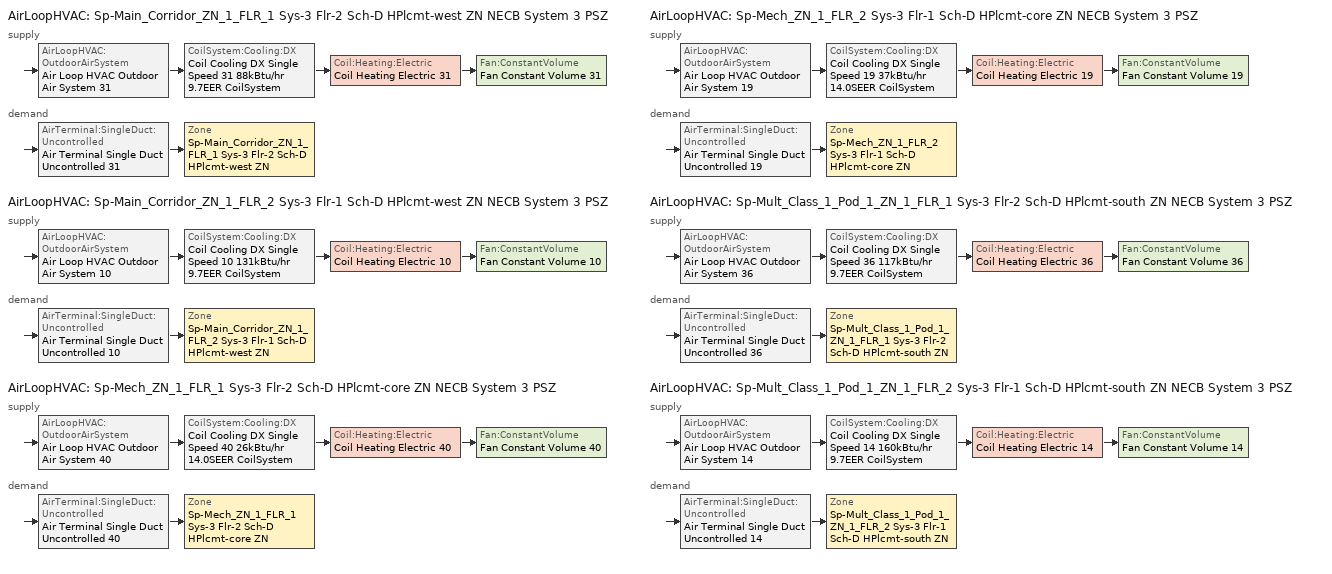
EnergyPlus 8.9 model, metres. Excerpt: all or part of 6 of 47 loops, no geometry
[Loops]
AirLoopHVAC 'Sp-Main_Corridor_ZN_1_FLR_1 Sys-3 Flr-2 Sch-D HPlcmt-west ZN NECB System 3 PSZ'
 supply: AirLoopHVAC:OutdoorAirSystem 'Air Loop HVAC Outdoor Air System 31' > CoilSystem:Cooling:DX 'Coil Cooling DX Single Speed 31 88kBtu/hr 9.7EER CoilSystem' > Coil:Heating:Electric 'Coil Heating Electric 31' > Fan:ConstantVolume 'Fan Constant Volume 31'
 demand: AirTerminal:SingleDuct:Uncontrolled 'Air Terminal Single Duct Uncontrolled 31' > Zone 'Sp-Main_Corridor_ZN_1_FLR_1 Sys-3 Flr-2 Sch-D HPlcmt-west ZN'
AirLoopHVAC 'Sp-Main_Corridor_ZN_1_FLR_2 Sys-3 Flr-1 Sch-D HPlcmt-west ZN NECB System 3 PSZ'
 supply: AirLoopHVAC:OutdoorAirSystem 'Air Loop HVAC Outdoor Air System 10' > CoilSystem:Cooling:DX 'Coil Cooling DX Single Speed 10 131kBtu/hr 9.7EER CoilSystem' > Coil:Heating:Electric 'Coil Heating Electric 10' > Fan:ConstantVolume 'Fan Constant Volume 10'
 demand: AirTerminal:SingleDuct:Uncontrolled 'Air Terminal Single Duct Uncontrolled 10' > Zone 'Sp-Main_Corridor_ZN_1_FLR_2 Sys-3 Flr-1 Sch-D HPlcmt-west ZN'
AirLoopHVAC 'Sp-Mech_ZN_1_FLR_1 Sys-3 Flr-2 Sch-D HPlcmt-core ZN NECB System 3 PSZ'
 supply: AirLoopHVAC:OutdoorAirSystem 'Air Loop HVAC Outdoor Air System 40' > CoilSystem:Cooling:DX 'Coil Cooling DX Single Speed 40 26kBtu/hr 14.0SEER CoilSystem' > Coil:Heating:Electric 'Coil Heating Electric 40' > Fan:ConstantVolume 'Fan Constant Volume 40'
 demand: AirTerminal:SingleDuct:Uncontrolled 'Air Terminal Single Duct Uncontrolled 40' > Zone 'Sp-Mech_ZN_1_FLR_1 Sys-3 Flr-2 Sch-D HPlcmt-core ZN'
AirLoopHVAC 'Sp-Mech_ZN_1_FLR_2 Sys-3 Flr-1 Sch-D HPlcmt-core ZN NECB System 3 PSZ'
 supply: AirLoopHVAC:OutdoorAirSystem 'Air Loop HVAC Outdoor Air System 19' > CoilSystem:Cooling:DX 'Coil Cooling DX Single Speed 19 37kBtu/hr 14.0SEER CoilSystem' > Coil:Heating:Electric 'Coil Heating Electric 19' > Fan:ConstantVolume 'Fan Constant Volume 19'
 demand: AirTerminal:SingleDuct:Uncontrolled 'Air Terminal Single Duct Uncontrolled 19' > Zone 'Sp-Mech_ZN_1_FLR_2 Sys-3 Flr-1 Sch-D HPlcmt-core ZN'
AirLoopHVAC 'Sp-Mult_Class_1_Pod_1_ZN_1_FLR_1 Sys-3 Flr-2 Sch-D HPlcmt-south ZN NECB System 3 PSZ'
 supply: AirLoopHVAC:OutdoorAirSystem 'Air Loop HVAC Outdoor Air System 36' > CoilSystem:Cooling:DX 'Coil Cooling DX Single Speed 36 117kBtu/hr 9.7EER CoilSystem' > Coil:Heating:Electric 'Coil Heating Electric 36' > Fan:ConstantVolume 'Fan Constant Volume 36'
 demand: AirTerminal:SingleDuct:Uncontrolled 'Air Terminal Single Duct Uncontrolled 36' > Zone 'Sp-Mult_Class_1_Pod_1_ZN_1_FLR_1 Sys-3 Flr-2 Sch-D HPlcmt-south ZN'
AirLoopHVAC 'Sp-Mult_Class_1_Pod_1_ZN_1_FLR_2 Sys-3 Flr-1 Sch-D HPlcmt-south ZN NECB System 3 PSZ'
 supply: AirLoopHVAC:OutdoorAirSystem 'Air Loop HVAC Outdoor Air System 14' > CoilSystem:Cooling:DX 'Coil Cooling DX Single Speed 14 160kBtu/hr 9.7EER CoilSystem' > Coil:Heating:Electric 'Coil Heating Electric 14' > Fan:ConstantVolume 'Fan Constant Volume 14'
 demand: AirTerminal:SingleDuct:Uncontrolled 'Air Terminal Single Duct Uncontrolled 14' > Zone 'Sp-Mult_Class_1_Pod_1_ZN_1_FLR_2 Sys-3 Flr-1 Sch-D HPlcmt-south ZN'
[DesignSpecification:OutdoorAir] Outdoor Air Method=Sum; Outdoor Air Flow per Person {m3/s-person}=0; Outdoor Air Flow per Zone {m3/s}=0; Outdoor Air Flow Air Changes per Hour {1/hr}=0
Name | Outdoor Air Flow per Zone Floor Area {m3/s-m2}
Space Function Classroom/lecture/training Ventilation | 0.00278384
Space Function Corr. >= 2.4m wide-sch-D Ventilation; Space Function Electrical/Mechanical-sch-D Ventilation | 0.0003048
[DesignSpecification:ZoneAirDistribution] Zone Air Distribution Effectiveness in Cooling Mode=1; Zone Air Distribution Effectiveness in Heating Mode=1
Sp-Main_Corridor_ZN_1_FLR_1 Sys-3 Flr-2 Sch-D HPlcmt-west ZN Design Spec Zone Air Dist; Sp-Main_Corridor_ZN_1_FLR_2 Sys-3 Flr-1 Sch-D HPlcmt-west ZN Design Spec Zone Air Dist; Sp-Mech_ZN_1_FLR_1 Sys-3 Flr-2 Sch-D HPlcmt-core ZN Design Spec Zone Air Dist; Sp-Mech_ZN_1_FLR_2 Sys-3 Flr-1 Sch-D HPlcmt-core ZN Design Spec Zone Air Dist; Sp-Mult_Class_1_Pod_1_ZN_1_FLR_1 Sys-3 Flr-2 Sch-D HPlcmt-south ZN Design Spec Zone Air Dist; Sp-Mult_Class_1_Pod_1_ZN_1_FLR_2 Sys-3 Flr-1 Sch-D HPlcmt-south ZN Design Spec Zone Air Dist
[Sizing:Zone] Zone Cooling Design Supply Air Temperature Input Method=SupplyAirTemperature; Zone Cooling Design Supply Air Temperature {C}=13; Zone Cooling Design Supply Air Temperature Difference {deltaC}=11.11; Zone Heating Design Supply Air Temperature Input Method=SupplyAirTemperature; Zone Heating Design Supply Air Temperature {C}=43; Zone Heating Design Supply Air Temperature Difference {deltaC}=11.11; Zone Cooling Design Supply Air Humidity Ratio {kgWater/kgDryAir}=0.0085; Zone Heating Design Supply Air Humidity Ratio {kgWater/kgDryAir}=0.008; Zone Heating Sizing Factor=1.3; Zone Cooling Sizing Factor=1.1; Cooling Design Air Flow Method=DesignDay; Cooling Design Air Flow Rate {m3/s}=0; Cooling Minimum Air Flow per Zone Floor Area {m3/s-m2}=0.000762; Cooling Minimum Air Flow {m3/s}=0; Cooling Minimum Air Flow Fraction=0; Heating Design Air Flow Method=DesignDay; Heating Design Air Flow Rate {m3/s}=0; Heating Maximum Air Flow per Zone Floor Area {m3/s-m2}=0.002032; Heating Maximum Air Flow {m3/s}=0.141576; Heating Maximum Air Flow Fraction=0.3; Account for Dedicated Outdoor Air System=No
Name | Design Specification Outdoor Air Object | Design Specification Zone Air Distribution Object
Sp-Main_Corridor_ZN_1_FLR_1 Sys-3 Flr-2 Sch-D HPlcmt-west ZN | Space Function Corr. >= 2.4m wide-sch-D Ventilation | Sp-Main_Corridor_ZN_1_FLR_1 Sys-3 Flr-2 Sch-D HPlcmt-west ZN Design Spec Zone Air Dist
Sp-Main_Corridor_ZN_1_FLR_2 Sys-3 Flr-1 Sch-D HPlcmt-west ZN | Space Function Corr. >= 2.4m wide-sch-D Ventilation | Sp-Main_Corridor_ZN_1_FLR_2 Sys-3 Flr-1 Sch-D HPlcmt-west ZN Design Spec Zone Air Dist
Sp-Mech_ZN_1_FLR_1 Sys-3 Flr-2 Sch-D HPlcmt-core ZN | Space Function Electrical/Mechanical-sch-D Ventilation | Sp-Mech_ZN_1_FLR_1 Sys-3 Flr-2 Sch-D HPlcmt-core ZN Design Spec Zone Air Dist
Sp-Mech_ZN_1_FLR_2 Sys-3 Flr-1 Sch-D HPlcmt-core ZN | Space Function Electrical/Mechanical-sch-D Ventilation | Sp-Mech_ZN_1_FLR_2 Sys-3 Flr-1 Sch-D HPlcmt-core ZN Design Spec Zone Air Dist
Sp-Mult_Class_1_Pod_1_ZN_1_FLR_1 Sys-3 Flr-2 Sch-D HPlcmt-south ZN | Space Function Classroom/lecture/training Ventilation | Sp-Mult_Class_1_Pod_1_ZN_1_FLR_1 Sys-3 Flr-2 Sch-D HPlcmt-south ZN Design Spec Zone Air Dist
Sp-Mult_Class_1_Pod_1_ZN_1_FLR_2 Sys-3 Flr-1 Sch-D HPlcmt-south ZN | Space Function Classroom/lecture/training Ventilation | Sp-Mult_Class_1_Pod_1_ZN_1_FLR_2 Sys-3 Flr-1 Sch-D HPlcmt-south ZN Design Spec Zone Air Dist
[Sizing:System] Type of Load to Size On=Sensible; Design Outdoor Air Flow Rate {m3/s}=Autosize; Central Heating Maximum System Air Flow Ratio=1; Preheat Design Temperature {C}=7; Preheat Design Humidity Ratio {kgWater/kgDryAir}=0.008; Precool Design Temperature {C}=13; Precool Design Humidity Ratio {kgWater/kgDryAir}=0.008; Central Cooling Design Supply Air Temperature {C}=13; Central Heating Design Supply Air Temperature {C}=43; Type of Zone Sum to Use=NonCoincident; 100% Outdoor Air in Cooling=No; 100% Outdoor Air in Heating=No; Central Cooling Design Supply Air Humidity Ratio {kgWater/kgDryAir}=0.0085; Central Heating Design Supply Air Humidity Ratio {kgWater/kgDryAir}=0.008; Cooling Supply Air Flow Rate Method=DesignDay; Cooling Supply Air Flow Rate {m3/s}=0; Cooling Supply Air Flow Rate Per Floor Area {m3/s-m2}=0.00996765; Cooling Fraction of Autosized Cooling Supply Air Flow Rate=1; Cooling Supply Air Flow Rate Per Unit Cooling Capacity {m3/s-W}=3.94755e-05; Heating Supply Air Flow Rate Method=DesignDay; Heating Supply Air Flow Rate {m3/s}=0; Heating Supply Air Flow Rate Per Floor Area {m3/s-m2}=0.00996765; Heating Fraction of Autosized Heating Supply Air Flow Rate=1; Heating Fraction of Autosized Cooling Supply Air Flow Rate=1; Heating Supply Air Flow Rate Per Unit Heating Capacity {m3/s-W}=3.15882e-05; System Outdoor Air Method=ZoneSum; Zone Maximum Outdoor Air Fraction=1; Cooling Design Capacity Method=CoolingDesignCapacity; Cooling Design Capacity {W}=Autosize; Cooling Design Capacity Per Floor Area {W/m2}=234.7; Fraction of Autosized Cooling Design Capacity=1; Heating Design Capacity Method=HeatingDesignCapacity; Heating Design Capacity {W}=Autosize; Heating Design Capacity Per Floor Area {W/m2}=157; Fraction of Autosized Heating Design Capacity=1; Central Cooling Capacity Control Method=OnOff
Sp-Main_Corridor_ZN_1_FLR_1 Sys-3 Flr-2 Sch-D HPlcmt-west ZN NECB System 3 PSZ; Sp-Main_Corridor_ZN_1_FLR_2 Sys-3 Flr-1 Sch-D HPlcmt-west ZN NECB System 3 PSZ; Sp-Mech_ZN_1_FLR_1 Sys-3 Flr-2 Sch-D HPlcmt-core ZN NECB System 3 PSZ; Sp-Mech_ZN_1_FLR_2 Sys-3 Flr-1 Sch-D HPlcmt-core ZN NECB System 3 PSZ; Sp-Mult_Class_1_Pod_1_ZN_1_FLR_1 Sys-3 Flr-2 Sch-D HPlcmt-south ZN NECB System 3 PSZ; Sp-Mult_Class_1_Pod_1_ZN_1_FLR_2 Sys-3 Flr-1 Sch-D HPlcmt-south ZN NECB System 3 PSZ
[ZoneControl:Thermostat]
Name | Zone or ZoneList | Control Type Schedule | Control 1
Sp-Main_Corridor_ZN_1_FLR_1 Sys-3 Flr-2 Sch-D HPlcmt-west ZN Thermostat | Sp-Main_Corridor_ZN_1_FLR_1 Sys-3 Flr-2 Sch-D HPlcmt-west ZN | Sp-Main_Corridor_ZN_1_FLR_1 Sys-3 Flr-2 Sch-D HPlcmt-west ZN Thermostat Schedule | Space Function Corr. >= 2.4m wide-sch-D Thermostat 14
Sp-Main_Corridor_ZN_1_FLR_2 Sys-3 Flr-1 Sch-D HPlcmt-west ZN Thermostat | Sp-Main_Corridor_ZN_1_FLR_2 Sys-3 Flr-1 Sch-D HPlcmt-west ZN | Sp-Main_Corridor_ZN_1_FLR_2 Sys-3 Flr-1 Sch-D HPlcmt-west ZN Thermostat Schedule | Space Function Corr. >= 2.4m wide-sch-D Thermostat 10
Sp-Mech_ZN_1_FLR_1 Sys-3 Flr-2 Sch-D HPlcmt-core ZN Thermostat | Sp-Mech_ZN_1_FLR_1 Sys-3 Flr-2 Sch-D HPlcmt-core ZN | Sp-Mech_ZN_1_FLR_1 Sys-3 Flr-2 Sch-D HPlcmt-core ZN Thermostat Schedule | Space Function Electrical/Mechanical-sch-D Thermostat 4
Sp-Mech_ZN_1_FLR_2 Sys-3 Flr-1 Sch-D HPlcmt-core ZN Thermostat | Sp-Mech_ZN_1_FLR_2 Sys-3 Flr-1 Sch-D HPlcmt-core ZN | Sp-Mech_ZN_1_FLR_2 Sys-3 Flr-1 Sch-D HPlcmt-core ZN Thermostat Schedule | Space Function Electrical/Mechanical-sch-D Thermostat 3
Sp-Mult_Class_1_Pod_1_ZN_1_FLR_1 Sys-3 Flr-2 Sch-D HPlcmt-south ZN Thermostat | Sp-Mult_Class_1_Pod_1_ZN_1_FLR_1 Sys-3 Flr-2 Sch-D HPlcmt-south ZN | Sp-Mult_Class_1_Pod_1_ZN_1_FLR_1 Sys-3 Flr-2 Sch-D HPlcmt-south ZN Thermostat Schedule | Space Function Classroom/lecture/training Thermostat 45
Sp-Mult_Class_1_Pod_1_ZN_1_FLR_2 Sys-3 Flr-1 Sch-D HPlcmt-south ZN Thermostat | Sp-Mult_Class_1_Pod_1_ZN_1_FLR_2 Sys-3 Flr-1 Sch-D HPlcmt-south ZN | Sp-Mult_Class_1_Pod_1_ZN_1_FLR_2 Sys-3 Flr-1 Sch-D HPlcmt-south ZN Thermostat Schedule | Space Function Classroom/lecture/training Thermostat 32
[ThermostatSetpoint:DualSetpoint] Heating Setpoint Temperature Schedule=NECB-D-Thermostat Setpoint-Heating; Cooling Setpoint Temperature Schedule=NECB-D-Thermostat Setpoint-Cooling
Space Function Corr. >= 2.4m wide-sch-D Thermostat 14; Space Function Corr. >= 2.4m wide-sch-D Thermostat 10; Space Function Electrical/Mechanical-sch-D Thermostat 4; Space Function Electrical/Mechanical-sch-D Thermostat 3; Space Function Classroom/lecture/training Thermostat 45; Space Function Classroom/lecture/training Thermostat 32
[ZoneHVAC:Baseboard:Convective:Electric] Availability Schedule=Always On Discrete; Heating Design Capacity {W}=Autosize; Efficiency=1
Zone HVAC Baseboard Convective Electric 31; Zone HVAC Baseboard Convective Electric 10; Zone HVAC Baseboard Convective Electric 40; Zone HVAC Baseboard Convective Electric 19; Zone HVAC Baseboard Convective Electric 36; Zone HVAC Baseboard Convective Electric 14
[AirTerminal:SingleDuct:Uncontrolled] Availability Schedule=Always On Discrete; Maximum Air Flow Rate {m3/s}=AutoSize
Air Terminal Single Duct Uncontrolled 31; Air Terminal Single Duct Uncontrolled 10; Air Terminal Single Duct Uncontrolled 40; Air Terminal Single Duct Uncontrolled 19; Air Terminal Single Duct Uncontrolled 36; Air Terminal Single Duct Uncontrolled 14
[Zone equipment]
Sp-Main_Corridor_ZN_1_FLR_1 Sys-3 Flr-2 Sch-D HPlcmt-west ZN: Air Terminal Single Duct Uncontrolled 31, Zone HVAC Baseboard Convective Electric 31
Sp-Main_Corridor_ZN_1_FLR_2 Sys-3 Flr-1 Sch-D HPlcmt-west ZN: Air Terminal Single Duct Uncontrolled 10, Zone HVAC Baseboard Convective Electric 10
Sp-Mech_ZN_1_FLR_1 Sys-3 Flr-2 Sch-D HPlcmt-core ZN: Air Terminal Single Duct Uncontrolled 40, Zone HVAC Baseboard Convective Electric 40
Sp-Mech_ZN_1_FLR_2 Sys-3 Flr-1 Sch-D HPlcmt-core ZN: Air Terminal Single Duct Uncontrolled 19, Zone HVAC Baseboard Convective Electric 19
Sp-Mult_Class_1_Pod_1_ZN_1_FLR_1 Sys-3 Flr-2 Sch-D HPlcmt-south ZN: Air Terminal Single Duct Uncontrolled 36, Zone HVAC Baseboard Convective Electric 36
Sp-Mult_Class_1_Pod_1_ZN_1_FLR_2 Sys-3 Flr-1 Sch-D HPlcmt-south ZN: Air Terminal Single Duct Uncontrolled 14, Zone HVAC Baseboard Convective Electric 14
[Fan:ConstantVolume] Fan Total Efficiency=0.39975; Pressure Rise {Pa}=640; Maximum Flow Rate {m3/s}=AutoSize; Motor Efficiency=0.615; Motor In Airstream Fraction=1
Name | Availability Schedule
Fan Constant Volume 31 | Sp-Main_Corridor_ZN_1_FLR_1 Sys-3 Flr-2 Sch-D HPlcmt-west ZN NECB System 3 PSZ Occ Sch
Fan Constant Volume 10 | Sp-Main_Corridor_ZN_1_FLR_2 Sys-3 Flr-1 Sch-D HPlcmt-west ZN NECB System 3 PSZ Occ Sch
Fan Constant Volume 40 | Sp-Mech_ZN_1_FLR_1 Sys-3 Flr-2 Sch-D HPlcmt-core ZN NECB System 3 PSZ Occ Sch
Fan Constant Volume 19 | Sp-Mech_ZN_1_FLR_2 Sys-3 Flr-1 Sch-D HPlcmt-core ZN NECB System 3 PSZ Occ Sch
Fan Constant Volume 36 | Sp-Mult_Class_1_Pod_1_ZN_1_FLR_1 Sys-3 Flr-2 Sch-D HPlcmt-south ZN NECB System 3 PSZ Occ Sch
Fan Constant Volume 14 | Sp-Mult_Class_1_Pod_1_ZN_1_FLR_2 Sys-3 Flr-1 Sch-D HPlcmt-south ZN NECB System 3 PSZ Occ Sch
[Coil:Cooling:DX:SingleSpeed] Availability Schedule=Always On Discrete; Gross Rated Total Cooling Capacity {W}=Autosize; Gross Rated Sensible Heat Ratio=Autosize; Rated Air Flow Rate {m3/s}=Autosize; Rated Evaporator Fan Power Per Volume Flow Rate {W/(m3/s)}=773.3; Condenser Type=AirCooled; Evaporative Condenser Effectiveness=0; Evaporative Condenser Air Flow Rate {m3/s}=Autosize; Evaporative Condenser Pump Rated Power Consumption {W}=Autosize; Crankcase Heater Capacity {W}=0; Maximum Outdoor Dry-Bulb Temperature for Crankcase Heater Operation {C}=0; Basin Heater Capacity {W/K}=0; Basin Heater Setpoint Temperature {C}=10
Name | Gross Rated Cooling COP {W/W} | Total Cooling Capacity Function of Temperature Curve | Total Cooling Capacity Function of Flow Fraction Curve | Energy Input Ratio Function of Temperature Curve | Energy Input Ratio Function of Flow Fraction Curve | Part Load Fraction Correlation Curve
Coil Cooling DX Single Speed 31 88kBtu/hr 9.7EER | 3.34549 | DXCOOL-NECB2011-REF-CAPFT 24 | DXCOOL-NECB2011-REF-CAPFFLOW 24 | DXCOOL-NECB2011-REF-COOLEIRFT 24 | DXCOOL-NECB2011-REF-COOLEIRFFLOW 24 | DXCOOL-NECB2011-REF-COOLPLFFPLR 24
Coil Cooling DX Single Speed 10 131kBtu/hr 9.7EER | 3.37826 | DXCOOL-NECB2011-REF-CAPFT 1 | DXCOOL-NECB2011-REF-CAPFFLOW 1 | DXCOOL-NECB2011-REF-COOLEIRFT 1 | DXCOOL-NECB2011-REF-COOLEIRFFLOW 1 | DXCOOL-NECB2011-REF-COOLPLFFPLR 1
Coil Cooling DX Single Speed 40 26kBtu/hr 14.0SEER | 3.8248 | DXCOOL-NECB2011-REF-CAPFT 34 | DXCOOL-NECB2011-REF-CAPFFLOW 34 | DXCOOL-NECB2011-REF-COOLEIRFT 34 | DXCOOL-NECB2011-REF-COOLEIRFFLOW 34 | DXCOOL-NECB2011-REF-COOLPLFFPLR 34
Coil Cooling DX Single Speed 19 37kBtu/hr 14.0SEER | 3.8248 | DXCOOL-NECB2011-REF-CAPFT 10 | DXCOOL-NECB2011-REF-CAPFFLOW 10 | DXCOOL-NECB2011-REF-COOLEIRFT 10 | DXCOOL-NECB2011-REF-COOLEIRFFLOW 10 | DXCOOL-NECB2011-REF-COOLPLFFPLR 10
Coil Cooling DX Single Speed 36 117kBtu/hr 9.7EER | 3.36755 | DXCOOL-NECB2011-REF-CAPFT 29 | DXCOOL-NECB2011-REF-CAPFFLOW 29 | DXCOOL-NECB2011-REF-COOLEIRFT 29 | DXCOOL-NECB2011-REF-COOLEIRFFLOW 29 | DXCOOL-NECB2011-REF-COOLPLFFPLR 29
Coil Cooling DX Single Speed 14 160kBtu/hr 9.7EER | 3.40028 | DXCOOL-NECB2011-REF-CAPFT 5 | DXCOOL-NECB2011-REF-CAPFFLOW 5 | DXCOOL-NECB2011-REF-COOLEIRFT 5 | DXCOOL-NECB2011-REF-COOLEIRFFLOW 5 | DXCOOL-NECB2011-REF-COOLPLFFPLR 5
[Coil:Heating:Electric] Availability Schedule=Always On Discrete; Efficiency=1; Nominal Capacity {W}=Autosize
Coil Heating Electric 31; Coil Heating Electric 10; Coil Heating Electric 40; Coil Heating Electric 19; Coil Heating Electric 36; Coil Heating Electric 14
[CoilSystem:Cooling:DX] Availability Schedule=Always On Discrete
Name | Cooling Coil
Coil Cooling DX Single Speed 31 88kBtu/hr 9.7EER CoilSystem | Coil Cooling DX Single Speed 31 88kBtu/hr 9.7EER
Coil Cooling DX Single Speed 10 131kBtu/hr 9.7EER CoilSystem | Coil Cooling DX Single Speed 10 131kBtu/hr 9.7EER
Coil Cooling DX Single Speed 40 26kBtu/hr 14.0SEER CoilSystem | Coil Cooling DX Single Speed 40 26kBtu/hr 14.0SEER
Coil Cooling DX Single Speed 19 37kBtu/hr 14.0SEER CoilSystem | Coil Cooling DX Single Speed 19 37kBtu/hr 14.0SEER
Coil Cooling DX Single Speed 36 117kBtu/hr 9.7EER CoilSystem | Coil Cooling DX Single Speed 36 117kBtu/hr 9.7EER
Coil Cooling DX Single Speed 14 160kBtu/hr 9.7EER CoilSystem | Coil Cooling DX Single Speed 14 160kBtu/hr 9.7EER
[Controller:OutdoorAir] Minimum Outdoor Air Flow Rate {m3/s}=0; Maximum Outdoor Air Flow Rate {m3/s}=Autosize; Economizer Control Action Type=ModulateFlow; Lockout Type=NoLockout; Minimum Limit Type=FixedMinimum; High Humidity Control=No; Control High Indoor Humidity Based on Outdoor Humidity Ratio=Yes; Heat Recovery Bypass Control Type=BypassWhenWithinEconomizerLimits
Name | Economizer Control Type | Minimum Outdoor Air Schedule | Mechanical Ventilation Controller | Economizer Maximum Limit Dry-Bulb Temperature {C} | Economizer Maximum Limit Enthalpy {J/kg} | Economizer Minimum Limit Dry-Bulb Temperature {C}
Controller Outdoor Air 31 | DifferentialEnthalpy | Sp-Main_Corridor_ZN_1_FLR_1 Sys-3 Flr-2 Sch-D HPlcmt-west ZN NECB System 3 PSZ Occ Sch | Controller Mechanical Ventilation 31
Controller Outdoor Air 10 | DifferentialEnthalpy | Sp-Main_Corridor_ZN_1_FLR_2 Sys-3 Flr-1 Sch-D HPlcmt-west ZN NECB System 3 PSZ Occ Sch | Controller Mechanical Ventilation 10
Controller Outdoor Air 40 | NoEconomizer | Sp-Mech_ZN_1_FLR_1 Sys-3 Flr-2 Sch-D HPlcmt-core ZN NECB System 3 PSZ Occ Sch | Controller Mechanical Ventilation 40 | 28 | 64000 | -100
Controller Outdoor Air 19 | NoEconomizer | Sp-Mech_ZN_1_FLR_2 Sys-3 Flr-1 Sch-D HPlcmt-core ZN NECB System 3 PSZ Occ Sch | Controller Mechanical Ventilation 19 | 28 | 64000 | -100
Controller Outdoor Air 36 | DifferentialEnthalpy | Sp-Mult_Class_1_Pod_1_ZN_1_FLR_1 Sys-3 Flr-2 Sch-D HPlcmt-south ZN NECB System 3 PSZ Occ Sch | Controller Mechanical Ventilation 36
Controller Outdoor Air 14 | DifferentialEnthalpy | Sp-Mult_Class_1_Pod_1_ZN_1_FLR_2 Sys-3 Flr-1 Sch-D HPlcmt-south ZN NECB System 3 PSZ Occ Sch | Controller Mechanical Ventilation 14
[Controller:MechanicalVentilation] Demand Controlled Ventilation=No; System Outdoor Air Method=ZoneSum
Name | Availability Schedule | Zone 1 | Design Specification Outdoor Air Object Name 1 | Design Specification Zone Air Distribution Object Name 1
Controller Mechanical Ventilation 31 | Sp-Main_Corridor_ZN_1_FLR_1 Sys-3 Flr-2 Sch-D HPlcmt-west ZN NECB System 3 PSZ Occ Sch | Sp-Main_Corridor_ZN_1_FLR_1 Sys-3 Flr-2 Sch-D HPlcmt-west ZN | Space Function Corr. >= 2.4m wide-sch-D Ventilation | Sp-Main_Corridor_ZN_1_FLR_1 Sys-3 Flr-2 Sch-D HPlcmt-west ZN Design Spec Zone Air Dist
Controller Mechanical Ventilation 10 | Sp-Main_Corridor_ZN_1_FLR_2 Sys-3 Flr-1 Sch-D HPlcmt-west ZN NECB System 3 PSZ Occ Sch | Sp-Main_Corridor_ZN_1_FLR_2 Sys-3 Flr-1 Sch-D HPlcmt-west ZN | Space Function Corr. >= 2.4m wide-sch-D Ventilation | Sp-Main_Corridor_ZN_1_FLR_2 Sys-3 Flr-1 Sch-D HPlcmt-west ZN Design Spec Zone Air Dist
Controller Mechanical Ventilation 40 | Sp-Mech_ZN_1_FLR_1 Sys-3 Flr-2 Sch-D HPlcmt-core ZN NECB System 3 PSZ Occ Sch | Sp-Mech_ZN_1_FLR_1 Sys-3 Flr-2 Sch-D HPlcmt-core ZN | Space Function Electrical/Mechanical-sch-D Ventilation | Sp-Mech_ZN_1_FLR_1 Sys-3 Flr-2 Sch-D HPlcmt-core ZN Design Spec Zone Air Dist
Controller Mechanical Ventilation 19 | Sp-Mech_ZN_1_FLR_2 Sys-3 Flr-1 Sch-D HPlcmt-core ZN NECB System 3 PSZ Occ Sch | Sp-Mech_ZN_1_FLR_2 Sys-3 Flr-1 Sch-D HPlcmt-core ZN | Space Function Electrical/Mechanical-sch-D Ventilation | Sp-Mech_ZN_1_FLR_2 Sys-3 Flr-1 Sch-D HPlcmt-core ZN Design Spec Zone Air Dist
Controller Mechanical Ventilation 36 | Sp-Mult_Class_1_Pod_1_ZN_1_FLR_1 Sys-3 Flr-2 Sch-D HPlcmt-south ZN NECB System 3 PSZ Occ Sch | Sp-Mult_Class_1_Pod_1_ZN_1_FLR_1 Sys-3 Flr-2 Sch-D HPlcmt-south ZN | Space Function Classroom/lecture/training Ventilation | Sp-Mult_Class_1_Pod_1_ZN_1_FLR_1 Sys-3 Flr-2 Sch-D HPlcmt-south ZN Design Spec Zone Air Dist
Controller Mechanical Ventilation 14 | Sp-Mult_Class_1_Pod_1_ZN_1_FLR_2 Sys-3 Flr-1 Sch-D HPlcmt-south ZN NECB System 3 PSZ Occ Sch | Sp-Mult_Class_1_Pod_1_ZN_1_FLR_2 Sys-3 Flr-1 Sch-D HPlcmt-south ZN | Space Function Classroom/lecture/training Ventilation | Sp-Mult_Class_1_Pod_1_ZN_1_FLR_2 Sys-3 Flr-1 Sch-D HPlcmt-south ZN Design Spec Zone Air Dist
[AirLoopHVAC] Design Supply Air Flow Rate {m3/s}=AutoSize
Sp-Main_Corridor_ZN_1_FLR_1 Sys-3 Flr-2 Sch-D HPlcmt-west ZN NECB System 3 PSZ; Sp-Main_Corridor_ZN_1_FLR_2 Sys-3 Flr-1 Sch-D HPlcmt-west ZN NECB System 3 PSZ; Sp-Mech_ZN_1_FLR_1 Sys-3 Flr-2 Sch-D HPlcmt-core ZN NECB System 3 PSZ; Sp-Mech_ZN_1_FLR_2 Sys-3 Flr-1 Sch-D HPlcmt-core ZN NECB System 3 PSZ; Sp-Mult_Class_1_Pod_1_ZN_1_FLR_1 Sys-3 Flr-2 Sch-D HPlcmt-south ZN NECB System 3 PSZ; Sp-Mult_Class_1_Pod_1_ZN_1_FLR_2 Sys-3 Flr-1 Sch-D HPlcmt-south ZN NECB System 3 PSZ
[SetpointManager:SingleZone:Reheat] Control Variable=Temperature; Minimum Supply Air Temperature {C}=13; Maximum Supply Air Temperature {C}=43
Name | Control Zone
Setpoint Manager Single Zone Reheat 31 | Sp-Main_Corridor_ZN_1_FLR_1 Sys-3 Flr-2 Sch-D HPlcmt-west ZN
Setpoint Manager Single Zone Reheat 10 | Sp-Main_Corridor_ZN_1_FLR_2 Sys-3 Flr-1 Sch-D HPlcmt-west ZN
Setpoint Manager Single Zone Reheat 40 | Sp-Mech_ZN_1_FLR_1 Sys-3 Flr-2 Sch-D HPlcmt-core ZN
Setpoint Manager Single Zone Reheat 19 | Sp-Mech_ZN_1_FLR_2 Sys-3 Flr-1 Sch-D HPlcmt-core ZN
Setpoint Manager Single Zone Reheat 36 | Sp-Mult_Class_1_Pod_1_ZN_1_FLR_1 Sys-3 Flr-2 Sch-D HPlcmt-south ZN
Setpoint Manager Single Zone Reheat 14 | Sp-Mult_Class_1_Pod_1_ZN_1_FLR_2 Sys-3 Flr-1 Sch-D HPlcmt-south ZN
[SetpointManager:MixedAir] Control Variable=Temperature
Node 386 OS Default SPM; Node 385 OS Default SPM; Node 384 OS Default SPM; Node 155 OS Default SPM; Node 154 OS Default SPM; Node 153 OS Default SPM; Node 485 OS Default SPM; Node 484 OS Default SPM; Node 483 OS Default SPM; Node 254 OS Default SPM; Node 253 OS Default SPM; Node 252 OS Default SPM; Node 441 OS Default SPM; Node 440 OS Default SPM; Node 439 OS Default SPM; Node 199 OS Default SPM; Node 198 OS Default SPM; Node 197 OS Default SPM
[Schedule:Day:Interval]
NECB-D-Thermostat Setpoint-Heating Sun|Hol Day; NECB-D-Thermostat Setpoint-Heating Sat Day: No, 24:00, 18
NECB-D-Thermostat Setpoint-Heating Default|Wkdy Day; NECB-D-Thermostat Setpoint-Heating Default: No, 07:00, 18, 08:00, 20, 23:00, 22, 24:00, 18
NECB-D-Thermostat Setpoint-Cooling Sun|Hol Day; NECB-D-Thermostat Setpoint-Cooling Sat Day: No, 24:00, 35
NECB-D-Thermostat Setpoint-Cooling Default|Wkdy Day; NECB-D-Thermostat Setpoint-Cooling Default: No, 07:00, 35, 23:00, 24, 24:00, 35
Sp-Main_Corridor_ZN_1_FLR_1 Sys-3 Flr-2 Sch-D HPlcmt-west ZN NECB System 3 PSZ Occ Sch Sunday; Sp-Main_Corridor_ZN_1_FLR_1 Sys-3 Flr-2 Sch-D HPlcmt-west ZN NECB System 3 PSZ Occ Sch Saturday; Sp-Main_Corridor_ZN_1_FLR_2 Sys-3 Flr-1 Sch-D HPlcmt-west ZN NECB System 3 PSZ Occ Sch Sunday; Sp-Main_Corridor_ZN_1_FLR_2 Sys-3 Flr-1 Sch-D HPlcmt-west ZN NECB System 3 PSZ Occ Sch Saturday; Sp-Mech_ZN_1_FLR_1 Sys-3 Flr-2 Sch-D HPlcmt-core ZN NECB System 3 PSZ Occ Sch Sunday; Sp-Mech_ZN_1_FLR_1 Sys-3 Flr-2 Sch-D HPlcmt-core ZN NECB System 3 PSZ Occ Sch Saturday; Sp-Mech_ZN_1_FLR_2 Sys-3 Flr-1 Sch-D HPlcmt-core ZN NECB System 3 PSZ Occ Sch Sunday; Sp-Mech_ZN_1_FLR_2 Sys-3 Flr-1 Sch-D HPlcmt-core ZN NECB System 3 PSZ Occ Sch Saturday; Sp-Mult_Class_1_Pod_1_ZN_1_FLR_1 Sys-3 Flr-2 Sch-D HPlcmt-south ZN NECB System 3 PSZ Occ Sch Sunday; Sp-Mult_Class_1_Pod_1_ZN_1_FLR_1 Sys-3 Flr-2 Sch-D HPlcmt-south ZN NECB System 3 PSZ Occ Sch Saturday; Sp-Mult_Class_1_Pod_1_ZN_1_FLR_2 Sys-3 Flr-1 Sch-D HPlcmt-south ZN NECB System 3 PSZ Occ Sch Sunday; Sp-Mult_Class_1_Pod_1_ZN_1_FLR_2 Sys-3 Flr-1 Sch-D HPlcmt-south ZN NECB System 3 PSZ Occ Sch Saturday: No, 24:00, 0
Sp-Main_Corridor_ZN_1_FLR_1 Sys-3 Flr-2 Sch-D HPlcmt-west ZN NECB System 3 PSZ Occ Sch Monday; Sp-Main_Corridor_ZN_1_FLR_1 Sys-3 Flr-2 Sch-D HPlcmt-west ZN NECB System 3 PSZ Occ Sch Tuesday; Sp-Main_Corridor_ZN_1_FLR_1 Sys-3 Flr-2 Sch-D HPlcmt-west ZN NECB System 3 PSZ Occ Sch Wednesday; Sp-Main_Corridor_ZN_1_FLR_1 Sys-3 Flr-2 Sch-D HPlcmt-west ZN NECB System 3 PSZ Occ Sch Thursday; Sp-Main_Corridor_ZN_1_FLR_1 Sys-3 Flr-2 Sch-D HPlcmt-west ZN NECB System 3 PSZ Occ Sch Friday; Sp-Main_Corridor_ZN_1_FLR_2 Sys-3 Flr-1 Sch-D HPlcmt-west ZN NECB System 3 PSZ Occ Sch Monday; Sp-Main_Corridor_ZN_1_FLR_2 Sys-3 Flr-1 Sch-D HPlcmt-west ZN NECB System 3 PSZ Occ Sch Tuesday; Sp-Main_Corridor_ZN_1_FLR_2 Sys-3 Flr-1 Sch-D HPlcmt-west ZN NECB System 3 PSZ Occ Sch Wednesday; Sp-Main_Corridor_ZN_1_FLR_2 Sys-3 Flr-1 Sch-D HPlcmt-west ZN NECB System 3 PSZ Occ Sch Thursday; Sp-Main_Corridor_ZN_1_FLR_2 Sys-3 Flr-1 Sch-D HPlcmt-west ZN NECB System 3 PSZ Occ Sch Friday; Sp-Mech_ZN_1_FLR_1 Sys-3 Flr-2 Sch-D HPlcmt-core ZN NECB System 3 PSZ Occ Sch Monday; Sp-Mech_ZN_1_FLR_1 Sys-3 Flr-2 Sch-D HPlcmt-core ZN NECB System 3 PSZ Occ Sch Tuesday; Sp-Mech_ZN_1_FLR_1 Sys-3 Flr-2 Sch-D HPlcmt-core ZN NECB System 3 PSZ Occ Sch Wednesday; Sp-Mech_ZN_1_FLR_1 Sys-3 Flr-2 Sch-D HPlcmt-core ZN NECB System 3 PSZ Occ Sch Thursday; Sp-Mech_ZN_1_FLR_1 Sys-3 Flr-2 Sch-D HPlcmt-core ZN NECB System 3 PSZ Occ Sch Friday; Sp-Mech_ZN_1_FLR_2 Sys-3 Flr-1 Sch-D HPlcmt-core ZN NECB System 3 PSZ Occ Sch Monday; Sp-Mech_ZN_1_FLR_2 Sys-3 Flr-1 Sch-D HPlcmt-core ZN NECB System 3 PSZ Occ Sch Tuesday; Sp-Mech_ZN_1_FLR_2 Sys-3 Flr-1 Sch-D HPlcmt-core ZN NECB System 3 PSZ Occ Sch Wednesday; Sp-Mech_ZN_1_FLR_2 Sys-3 Flr-1 Sch-D HPlcmt-core ZN NECB System 3 PSZ Occ Sch Thursday; Sp-Mech_ZN_1_FLR_2 Sys-3 Flr-1 Sch-D HPlcmt-core ZN NECB System 3 PSZ Occ Sch Friday; Sp-Mult_Class_1_Pod_1_ZN_1_FLR_1 Sys-3 Flr-2 Sch-D HPlcmt-south ZN NECB System 3 PSZ Occ Sch Monday; Sp-Mult_Class_1_Pod_1_ZN_1_FLR_1 Sys-3 Flr-2 Sch-D HPlcmt-south ZN NECB System 3 PSZ Occ Sch Tuesday; Sp-Mult_Class_1_Pod_1_ZN_1_FLR_1 Sys-3 Flr-2 Sch-D HPlcmt-south ZN NECB System 3 PSZ Occ Sch Wednesday; Sp-Mult_Class_1_Pod_1_ZN_1_FLR_1 Sys-3 Flr-2 Sch-D HPlcmt-south ZN NECB System 3 PSZ Occ Sch Thursday; Sp-Mult_Class_1_Pod_1_ZN_1_FLR_1 Sys-3 Flr-2 Sch-D HPlcmt-south ZN NECB System 3 PSZ Occ Sch Friday; Sp-Mult_Class_1_Pod_1_ZN_1_FLR_2 Sys-3 Flr-1 Sch-D HPlcmt-south ZN NECB System 3 PSZ Occ Sch Monday; Sp-Mult_Class_1_Pod_1_ZN_1_FLR_2 Sys-3 Flr-1 Sch-D HPlcmt-south ZN NECB System 3 PSZ Occ Sch Tuesday; Sp-Mult_Class_1_Pod_1_ZN_1_FLR_2 Sys-3 Flr-1 Sch-D HPlcmt-south ZN NECB System 3 PSZ Occ Sch Wednesday; Sp-Mult_Class_1_Pod_1_ZN_1_FLR_2 Sys-3 Flr-1 Sch-D HPlcmt-south ZN NECB System 3 PSZ Occ Sch Thursday; Sp-Mult_Class_1_Pod_1_ZN_1_FLR_2 Sys-3 Flr-1 Sch-D HPlcmt-south ZN NECB System 3 PSZ Occ Sch Friday: No, 09:00, 0, 18:00, 1, 19:00, 0, 22:00, 1, 24:00, 0
Sp-Main_Corridor_ZN_1_FLR_1 Sys-3 Flr-2 Sch-D HPlcmt-west ZN NECB System 3 PSZ Occ Sch Default; Sp-Main_Corridor_ZN_1_FLR_1 Sys-3 Flr-2 Sch-D HPlcmt-west ZN NECB System 3 PSZ Occ Sch Summer Design Day; Sp-Main_Corridor_ZN_1_FLR_1 Sys-3 Flr-2 Sch-D HPlcmt-west ZN NECB System 3 PSZ Occ Sch Winter Design Day; Sp-Main_Corridor_ZN_1_FLR_2 Sys-3 Flr-1 Sch-D HPlcmt-west ZN NECB System 3 PSZ Occ Sch Default; Sp-Main_Corridor_ZN_1_FLR_2 Sys-3 Flr-1 Sch-D HPlcmt-west ZN NECB System 3 PSZ Occ Sch Summer Design Day; Sp-Main_Corridor_ZN_1_FLR_2 Sys-3 Flr-1 Sch-D HPlcmt-west ZN NECB System 3 PSZ Occ Sch Winter Design Day; Sp-Mech_ZN_1_FLR_1 Sys-3 Flr-2 Sch-D HPlcmt-core ZN NECB System 3 PSZ Occ Sch Default; Sp-Mech_ZN_1_FLR_1 Sys-3 Flr-2 Sch-D HPlcmt-core ZN NECB System 3 PSZ Occ Sch Summer Design Day; Sp-Mech_ZN_1_FLR_1 Sys-3 Flr-2 Sch-D HPlcmt-core ZN NECB System 3 PSZ Occ Sch Winter Design Day; Sp-Mech_ZN_1_FLR_2 Sys-3 Flr-1 Sch-D HPlcmt-core ZN NECB System 3 PSZ Occ Sch Default; Sp-Mech_ZN_1_FLR_2 Sys-3 Flr-1 Sch-D HPlcmt-core ZN NECB System 3 PSZ Occ Sch Summer Design Day; Sp-Mech_ZN_1_FLR_2 Sys-3 Flr-1 Sch-D HPlcmt-core ZN NECB System 3 PSZ Occ Sch Winter Design Day; Sp-Mult_Class_1_Pod_1_ZN_1_FLR_1 Sys-3 Flr-2 Sch-D HPlcmt-south ZN NECB System 3 PSZ Occ Sch Default; Sp-Mult_Class_1_Pod_1_ZN_1_FLR_1 Sys-3 Flr-2 Sch-D HPlcmt-south ZN NECB System 3 PSZ Occ Sch Summer Design Day; Sp-Mult_Class_1_Pod_1_ZN_1_FLR_1 Sys-3 Flr-2 Sch-D HPlcmt-south ZN NECB System 3 PSZ Occ Sch Winter Design Day; Sp-Mult_Class_1_Pod_1_ZN_1_FLR_2 Sys-3 Flr-1 Sch-D HPlcmt-south ZN NECB System 3 PSZ Occ Sch Default; Sp-Mult_Class_1_Pod_1_ZN_1_FLR_2 Sys-3 Flr-1 Sch-D HPlcmt-south ZN NECB System 3 PSZ Occ Sch Summer Design Day; Sp-Mult_Class_1_Pod_1_ZN_1_FLR_2 Sys-3 Flr-1 Sch-D HPlcmt-south ZN NECB System 3 PSZ Occ Sch Winter Design Day: No, 24:00, 1
[Schedule:Week:Daily]
Schedule:Week:Daily {8bacfa37-5d19-436a-b12c-3f792ff0f722}: NECB-D-Thermostat Setpoint-Heating Sun|Hol Day, NECB-D-Thermostat Setpoint-Heating Default|Wkdy Day, NECB-D-Thermostat Setpoint-Heating Default|Wkdy Day, NECB-D-Thermostat Setpoint-Heating Default|Wkdy Day, NECB-D-Thermostat Setpoint-Heating Default|Wkdy Day, NECB-D-Thermostat Setpoint-Heating Default|Wkdy Day, NECB-D-Thermostat Setpoint-Heating Sat Day, NECB-D-Thermostat Setpoint-Heating Default, NECB-D-Thermostat Setpoint-Heating Default, NECB-D-Thermostat Setpoint-Heating Default, NECB-D-Thermostat Setpoint-Heating Default, NECB-D-Thermostat Setpoint-Heating Default
Schedule:Week:Daily {4e648859-5252-470b-9816-32763ebd319d}: NECB-D-Thermostat Setpoint-Cooling Sun|Hol Day, NECB-D-Thermostat Setpoint-Cooling Default|Wkdy Day, NECB-D-Thermostat Setpoint-Cooling Default|Wkdy Day, NECB-D-Thermostat Setpoint-Cooling Default|Wkdy Day, NECB-D-Thermostat Setpoint-Cooling Default|Wkdy Day, NECB-D-Thermostat Setpoint-Cooling Default|Wkdy Day, NECB-D-Thermostat Setpoint-Cooling Sat Day, NECB-D-Thermostat Setpoint-Cooling Default, NECB-D-Thermostat Setpoint-Cooling Default, NECB-D-Thermostat Setpoint-Cooling Default, NECB-D-Thermostat Setpoint-Cooling Default, NECB-D-Thermostat Setpoint-Cooling Default
Schedule:Week:Daily {0dede48f-b31e-4940-874d-5b9843a00aef}: Sp-Main_Corridor_ZN_1_FLR_1 Sys-3 Flr-2 Sch-D HPlcmt-west ZN NECB System 3 PSZ Occ Sch Sunday, Sp-Main_Corridor_ZN_1_FLR_1 Sys-3 Flr-2 Sch-D HPlcmt-west ZN NECB System 3 PSZ Occ Sch Monday, Sp-Main_Corridor_ZN_1_FLR_1 Sys-3 Flr-2 Sch-D HPlcmt-west ZN NECB System 3 PSZ Occ Sch Tuesday, Sp-Main_Corridor_ZN_1_FLR_1 Sys-3 Flr-2 Sch-D HPlcmt-west ZN NECB System 3 PSZ Occ Sch Wednesday, Sp-Main_Corridor_ZN_1_FLR_1 Sys-3 Flr-2 Sch-D HPlcmt-west ZN NECB System 3 PSZ Occ Sch Thursday, Sp-Main_Corridor_ZN_1_FLR_1 Sys-3 Flr-2 Sch-D HPlcmt-west ZN NECB System 3 PSZ Occ Sch Friday, Sp-Main_Corridor_ZN_1_FLR_1 Sys-3 Flr-2 Sch-D HPlcmt-west ZN NECB System 3 PSZ Occ Sch Saturday, Sp-Main_Corridor_ZN_1_FLR_1 Sys-3 Flr-2 Sch-D HPlcmt-west ZN NECB System 3 PSZ Occ Sch Default, Sp-Main_Corridor_ZN_1_FLR_1 Sys-3 Flr-2 Sch-D HPlcmt-west ZN NECB System 3 PSZ Occ Sch Summer Design Day, Sp-Main_Corridor_ZN_1_FLR_1 Sys-3 Flr-2 Sch-D HPlcmt-west ZN NECB System 3 PSZ Occ Sch Winter Design Day, Sp-Main_Corridor_ZN_1_FLR_1 Sys-3 Flr-2 Sch-D HPlcmt-west ZN NECB System 3 PSZ Occ Sch Default, Sp-Main_Corridor_ZN_1_FLR_1 Sys-3 Flr-2 Sch-D HPlcmt-west ZN NECB System 3 PSZ Occ Sch Default
Schedule:Week:Daily {6986764c-104e-415c-8c5c-3e6b2dad8d15}: Sp-Main_Corridor_ZN_1_FLR_2 Sys-3 Flr-1 Sch-D HPlcmt-west ZN NECB System 3 PSZ Occ Sch Sunday, Sp-Main_Corridor_ZN_1_FLR_2 Sys-3 Flr-1 Sch-D HPlcmt-west ZN NECB System 3 PSZ Occ Sch Monday, Sp-Main_Corridor_ZN_1_FLR_2 Sys-3 Flr-1 Sch-D HPlcmt-west ZN NECB System 3 PSZ Occ Sch Tuesday, Sp-Main_Corridor_ZN_1_FLR_2 Sys-3 Flr-1 Sch-D HPlcmt-west ZN NECB System 3 PSZ Occ Sch Wednesday, Sp-Main_Corridor_ZN_1_FLR_2 Sys-3 Flr-1 Sch-D HPlcmt-west ZN NECB System 3 PSZ Occ Sch Thursday, Sp-Main_Corridor_ZN_1_FLR_2 Sys-3 Flr-1 Sch-D HPlcmt-west ZN NECB System 3 PSZ Occ Sch Friday, Sp-Main_Corridor_ZN_1_FLR_2 Sys-3 Flr-1 Sch-D HPlcmt-west ZN NECB System 3 PSZ Occ Sch Saturday, Sp-Main_Corridor_ZN_1_FLR_2 Sys-3 Flr-1 Sch-D HPlcmt-west ZN NECB System 3 PSZ Occ Sch Default, Sp-Main_Corridor_ZN_1_FLR_2 Sys-3 Flr-1 Sch-D HPlcmt-west ZN NECB System 3 PSZ Occ Sch Summer Design Day, Sp-Main_Corridor_ZN_1_FLR_2 Sys-3 Flr-1 Sch-D HPlcmt-west ZN NECB System 3 PSZ Occ Sch Winter Design Day, Sp-Main_Corridor_ZN_1_FLR_2 Sys-3 Flr-1 Sch-D HPlcmt-west ZN NECB System 3 PSZ Occ Sch Default, Sp-Main_Corridor_ZN_1_FLR_2 Sys-3 Flr-1 Sch-D HPlcmt-west ZN NECB System 3 PSZ Occ Sch Default
Schedule:Week:Daily {fe962363-082f-47f3-8af2-f2c7a0d63d8b}: Sp-Mech_ZN_1_FLR_1 Sys-3 Flr-2 Sch-D HPlcmt-core ZN NECB System 3 PSZ Occ Sch Sunday, Sp-Mech_ZN_1_FLR_1 Sys-3 Flr-2 Sch-D HPlcmt-core ZN NECB System 3 PSZ Occ Sch Monday, Sp-Mech_ZN_1_FLR_1 Sys-3 Flr-2 Sch-D HPlcmt-core ZN NECB System 3 PSZ Occ Sch Tuesday, Sp-Mech_ZN_1_FLR_1 Sys-3 Flr-2 Sch-D HPlcmt-core ZN NECB System 3 PSZ Occ Sch Wednesday, Sp-Mech_ZN_1_FLR_1 Sys-3 Flr-2 Sch-D HPlcmt-core ZN NECB System 3 PSZ Occ Sch Thursday, Sp-Mech_ZN_1_FLR_1 Sys-3 Flr-2 Sch-D HPlcmt-core ZN NECB System 3 PSZ Occ Sch Friday, Sp-Mech_ZN_1_FLR_1 Sys-3 Flr-2 Sch-D HPlcmt-core ZN NECB System 3 PSZ Occ Sch Saturday, Sp-Mech_ZN_1_FLR_1 Sys-3 Flr-2 Sch-D HPlcmt-core ZN NECB System 3 PSZ Occ Sch Default, Sp-Mech_ZN_1_FLR_1 Sys-3 Flr-2 Sch-D HPlcmt-core ZN NECB System 3 PSZ Occ Sch Summer Design Day, Sp-Mech_ZN_1_FLR_1 Sys-3 Flr-2 Sch-D HPlcmt-core ZN NECB System 3 PSZ Occ Sch Winter Design Day, Sp-Mech_ZN_1_FLR_1 Sys-3 Flr-2 Sch-D HPlcmt-core ZN NECB System 3 PSZ Occ Sch Default, Sp-Mech_ZN_1_FLR_1 Sys-3 Flr-2 Sch-D HPlcmt-core ZN NECB System 3 PSZ Occ Sch Default
Schedule:Week:Daily {a9d8f756-2c72-4035-8784-84712a679d56}: Sp-Mech_ZN_1_FLR_2 Sys-3 Flr-1 Sch-D HPlcmt-core ZN NECB System 3 PSZ Occ Sch Sunday, Sp-Mech_ZN_1_FLR_2 Sys-3 Flr-1 Sch-D HPlcmt-core ZN NECB System 3 PSZ Occ Sch Monday, Sp-Mech_ZN_1_FLR_2 Sys-3 Flr-1 Sch-D HPlcmt-core ZN NECB System 3 PSZ Occ Sch Tuesday, Sp-Mech_ZN_1_FLR_2 Sys-3 Flr-1 Sch-D HPlcmt-core ZN NECB System 3 PSZ Occ Sch Wednesday, Sp-Mech_ZN_1_FLR_2 Sys-3 Flr-1 Sch-D HPlcmt-core ZN NECB System 3 PSZ Occ Sch Thursday, Sp-Mech_ZN_1_FLR_2 Sys-3 Flr-1 Sch-D HPlcmt-core ZN NECB System 3 PSZ Occ Sch Friday, Sp-Mech_ZN_1_FLR_2 Sys-3 Flr-1 Sch-D HPlcmt-core ZN NECB System 3 PSZ Occ Sch Saturday, Sp-Mech_ZN_1_FLR_2 Sys-3 Flr-1 Sch-D HPlcmt-core ZN NECB System 3 PSZ Occ Sch Default, Sp-Mech_ZN_1_FLR_2 Sys-3 Flr-1 Sch-D HPlcmt-core ZN NECB System 3 PSZ Occ Sch Summer Design Day, Sp-Mech_ZN_1_FLR_2 Sys-3 Flr-1 Sch-D HPlcmt-core ZN NECB System 3 PSZ Occ Sch Winter Design Day, Sp-Mech_ZN_1_FLR_2 Sys-3 Flr-1 Sch-D HPlcmt-core ZN NECB System 3 PSZ Occ Sch Default, Sp-Mech_ZN_1_FLR_2 Sys-3 Flr-1 Sch-D HPlcmt-core ZN NECB System 3 PSZ Occ Sch Default
Schedule:Week:Daily {f771ffc9-39e8-4e46-b061-4016afd2fa15}: Sp-Mult_Class_1_Pod_1_ZN_1_FLR_1 Sys-3 Flr-2 Sch-D HPlcmt-south ZN NECB System 3 PSZ Occ Sch Sunday, Sp-Mult_Class_1_Pod_1_ZN_1_FLR_1 Sys-3 Flr-2 Sch-D HPlcmt-south ZN NECB System 3 PSZ Occ Sch Monday, Sp-Mult_Class_1_Pod_1_ZN_1_FLR_1 Sys-3 Flr-2 Sch-D HPlcmt-south ZN NECB System 3 PSZ Occ Sch Tuesday, Sp-Mult_Class_1_Pod_1_ZN_1_FLR_1 Sys-3 Flr-2 Sch-D HPlcmt-south ZN NECB System 3 PSZ Occ Sch Wednesday, Sp-Mult_Class_1_Pod_1_ZN_1_FLR_1 Sys-3 Flr-2 Sch-D HPlcmt-south ZN NECB System 3 PSZ Occ Sch Thursday, Sp-Mult_Class_1_Pod_1_ZN_1_FLR_1 Sys-3 Flr-2 Sch-D HPlcmt-south ZN NECB System 3 PSZ Occ Sch Friday, Sp-Mult_Class_1_Pod_1_ZN_1_FLR_1 Sys-3 Flr-2 Sch-D HPlcmt-south ZN NECB System 3 PSZ Occ Sch Saturday, Sp-Mult_Class_1_Pod_1_ZN_1_FLR_1 Sys-3 Flr-2 Sch-D HPlcmt-south ZN NECB System 3 PSZ Occ Sch Default, Sp-Mult_Class_1_Pod_1_ZN_1_FLR_1 Sys-3 Flr-2 Sch-D HPlcmt-south ZN NECB System 3 PSZ Occ Sch Summer Design Day, Sp-Mult_Class_1_Pod_1_ZN_1_FLR_1 Sys-3 Flr-2 Sch-D HPlcmt-south ZN NECB System 3 PSZ Occ Sch Winter Design Day, Sp-Mult_Class_1_Pod_1_ZN_1_FLR_1 Sys-3 Flr-2 Sch-D HPlcmt-south ZN NECB System 3 PSZ Occ Sch Default, Sp-Mult_Class_1_Pod_1_ZN_1_FLR_1 Sys-3 Flr-2 Sch-D HPlcmt-south ZN NECB System 3 PSZ Occ Sch Default
Schedule:Week:Daily {20202ac6-bf1a-407b-8cf6-ce2697a7d6f6}: Sp-Mult_Class_1_Pod_1_ZN_1_FLR_2 Sys-3 Flr-1 Sch-D HPlcmt-south ZN NECB System 3 PSZ Occ Sch Sunday, Sp-Mult_Class_1_Pod_1_ZN_1_FLR_2 Sys-3 Flr-1 Sch-D HPlcmt-south ZN NECB System 3 PSZ Occ Sch Monday, Sp-Mult_Class_1_Pod_1_ZN_1_FLR_2 Sys-3 Flr-1 Sch-D HPlcmt-south ZN NECB System 3 PSZ Occ Sch Tuesday, Sp-Mult_Class_1_Pod_1_ZN_1_FLR_2 Sys-3 Flr-1 Sch-D HPlcmt-south ZN NECB System 3 PSZ Occ Sch Wednesday, Sp-Mult_Class_1_Pod_1_ZN_1_FLR_2 Sys-3 Flr-1 Sch-D HPlcmt-south ZN NECB System 3 PSZ Occ Sch Thursday, Sp-Mult_Class_1_Pod_1_ZN_1_FLR_2 Sys-3 Flr-1 Sch-D HPlcmt-south ZN NECB System 3 PSZ Occ Sch Friday, Sp-Mult_Class_1_Pod_1_ZN_1_FLR_2 Sys-3 Flr-1 Sch-D HPlcmt-south ZN NECB System 3 PSZ Occ Sch Saturday, Sp-Mult_Class_1_Pod_1_ZN_1_FLR_2 Sys-3 Flr-1 Sch-D HPlcmt-south ZN NECB System 3 PSZ Occ Sch Default, Sp-Mult_Class_1_Pod_1_ZN_1_FLR_2 Sys-3 Flr-1 Sch-D HPlcmt-south ZN NECB System 3 PSZ Occ Sch Summer Design Day, Sp-Mult_Class_1_Pod_1_ZN_1_FLR_2 Sys-3 Flr-1 Sch-D HPlcmt-south ZN NECB System 3 PSZ Occ Sch Winter Design Day, Sp-Mult_Class_1_Pod_1_ZN_1_FLR_2 Sys-3 Flr-1 Sch-D HPlcmt-south ZN NECB System 3 PSZ Occ Sch Default, Sp-Mult_Class_1_Pod_1_ZN_1_FLR_2 Sys-3 Flr-1 Sch-D HPlcmt-south ZN NECB System 3 PSZ Occ Sch Default
[Schedule:Year]
NECB-D-Thermostat Setpoint-Heating: Schedule:Week:Daily {8bacfa37-5d19-436a-b12c-3f792ff0f722}, 1, 1, 12, 31
NECB-D-Thermostat Setpoint-Cooling: Schedule:Week:Daily {4e648859-5252-470b-9816-32763ebd319d}, 1, 1, 12, 31
Sp-Main_Corridor_ZN_1_FLR_1 Sys-3 Flr-2 Sch-D HPlcmt-west ZN NECB System 3 PSZ Occ Sch: Schedule:Week:Daily {0dede48f-b31e-4940-874d-5b9843a00aef}, 1, 1, 12, 31
Sp-Main_Corridor_ZN_1_FLR_2 Sys-3 Flr-1 Sch-D HPlcmt-west ZN NECB System 3 PSZ Occ Sch: Schedule:Week:Daily {6986764c-104e-415c-8c5c-3e6b2dad8d15}, 1, 1, 12, 31
Sp-Mech_ZN_1_FLR_1 Sys-3 Flr-2 Sch-D HPlcmt-core ZN NECB System 3 PSZ Occ Sch: Schedule:Week:Daily {fe962363-082f-47f3-8af2-f2c7a0d63d8b}, 1, 1, 12, 31
Sp-Mech_ZN_1_FLR_2 Sys-3 Flr-1 Sch-D HPlcmt-core ZN NECB System 3 PSZ Occ Sch: Schedule:Week:Daily {a9d8f756-2c72-4035-8784-84712a679d56}, 1, 1, 12, 31
Sp-Mult_Class_1_Pod_1_ZN_1_FLR_1 Sys-3 Flr-2 Sch-D HPlcmt-south ZN NECB System 3 PSZ Occ Sch: Schedule:Week:Daily {f771ffc9-39e8-4e46-b061-4016afd2fa15}, 1, 1, 12, 31
Sp-Mult_Class_1_Pod_1_ZN_1_FLR_2 Sys-3 Flr-1 Sch-D HPlcmt-south ZN NECB System 3 PSZ Occ Sch: Schedule:Week:Daily {20202ac6-bf1a-407b-8cf6-ce2697a7d6f6}, 1, 1, 12, 31
[Schedule:Compact]
Sp-Main_Corridor_ZN_1_FLR_1 Sys-3 Flr-2 Sch-D HPlcmt-west ZN Thermostat Schedule; Sp-Main_Corridor_ZN_1_FLR_2 Sys-3 Flr-1 Sch-D HPlcmt-west ZN Thermostat Schedule; Sp-Mech_ZN_1_FLR_1 Sys-3 Flr-2 Sch-D HPlcmt-core ZN Thermostat Schedule; Sp-Mech_ZN_1_FLR_2 Sys-3 Flr-1 Sch-D HPlcmt-core ZN Thermostat Schedule; Sp-Mult_Class_1_Pod_1_ZN_1_FLR_1 Sys-3 Flr-2 Sch-D HPlcmt-south ZN Thermostat Schedule; Sp-Mult_Class_1_Pod_1_ZN_1_FLR_2 Sys-3 Flr-1 Sch-D HPlcmt-south ZN Thermostat Schedule: Through: 12/31, For: AllDays, Until: 24:00, 4
[Schedule:Constant]
Always On Discrete: Hourly Value=1
[Curve:Quadratic] Coefficient1 Constant=1; Coefficient2 x=0; Coefficient3 x**2=0; Minimum Value of x=0; Maximum Value of x=1
DXCOOL-NECB2011-REF-CAPFFLOW 24; DXCOOL-NECB2011-REF-COOLEIRFFLOW 24; DXCOOL-NECB2011-REF-CAPFFLOW 1; DXCOOL-NECB2011-REF-COOLEIRFFLOW 1; DXCOOL-NECB2011-REF-CAPFFLOW 34; DXCOOL-NECB2011-REF-COOLEIRFFLOW 34; DXCOOL-NECB2011-REF-CAPFFLOW 10; DXCOOL-NECB2011-REF-COOLEIRFFLOW 10; DXCOOL-NECB2011-REF-CAPFFLOW 29; DXCOOL-NECB2011-REF-COOLEIRFFLOW 29; DXCOOL-NECB2011-REF-CAPFFLOW 5; DXCOOL-NECB2011-REF-COOLEIRFFLOW 5
[Curve:Cubic] Coefficient1 Constant=0.0277; Coefficient2 x=4.9151; Coefficient3 x**2=-8.184; Coefficient4 x**3=4.2702; Minimum Value of x=0.7; Maximum Value of x=1
DXCOOL-NECB2011-REF-COOLPLFFPLR 24; DXCOOL-NECB2011-REF-COOLPLFFPLR 1; DXCOOL-NECB2011-REF-COOLPLFFPLR 34; DXCOOL-NECB2011-REF-COOLPLFFPLR 10; DXCOOL-NECB2011-REF-COOLPLFFPLR 29; DXCOOL-NECB2011-REF-COOLPLFFPLR 5
[Curve:Biquadratic] Minimum Value of x=13; Maximum Value of x=24; Minimum Value of y=24; Maximum Value of y=46
Name | Coefficient1 Constant | Coefficient2 x | Coefficient3 x**2 | Coefficient4 y | Coefficient5 y**2 | Coefficient6 x*y
DXCOOL-NECB2011-REF-CAPFT 24; DXCOOL-NECB2011-REF-CAPFT 1; DXCOOL-NECB2011-REF-CAPFT 34; DXCOOL-NECB2011-REF-CAPFT 10; DXCOOL-NECB2011-REF-CAPFT 29; DXCOOL-NECB2011-REF-CAPFT 5 | 0.867905 | 0.0142459 | 0.00055436 | -0.0075575 | 3.3e-005 | -0.0001918
DXCOOL-NECB2011-REF-COOLEIRFT 24; DXCOOL-NECB2011-REF-COOLEIRFT 1; DXCOOL-NECB2011-REF-COOLEIRFT 34; DXCOOL-NECB2011-REF-COOLEIRFT 10; DXCOOL-NECB2011-REF-COOLEIRFT 29; DXCOOL-NECB2011-REF-COOLEIRFT 5 | 0.116936 | 0.0284933 | -0.0004112 | 0.0214108 | 0.00016103 | -0.0006791
